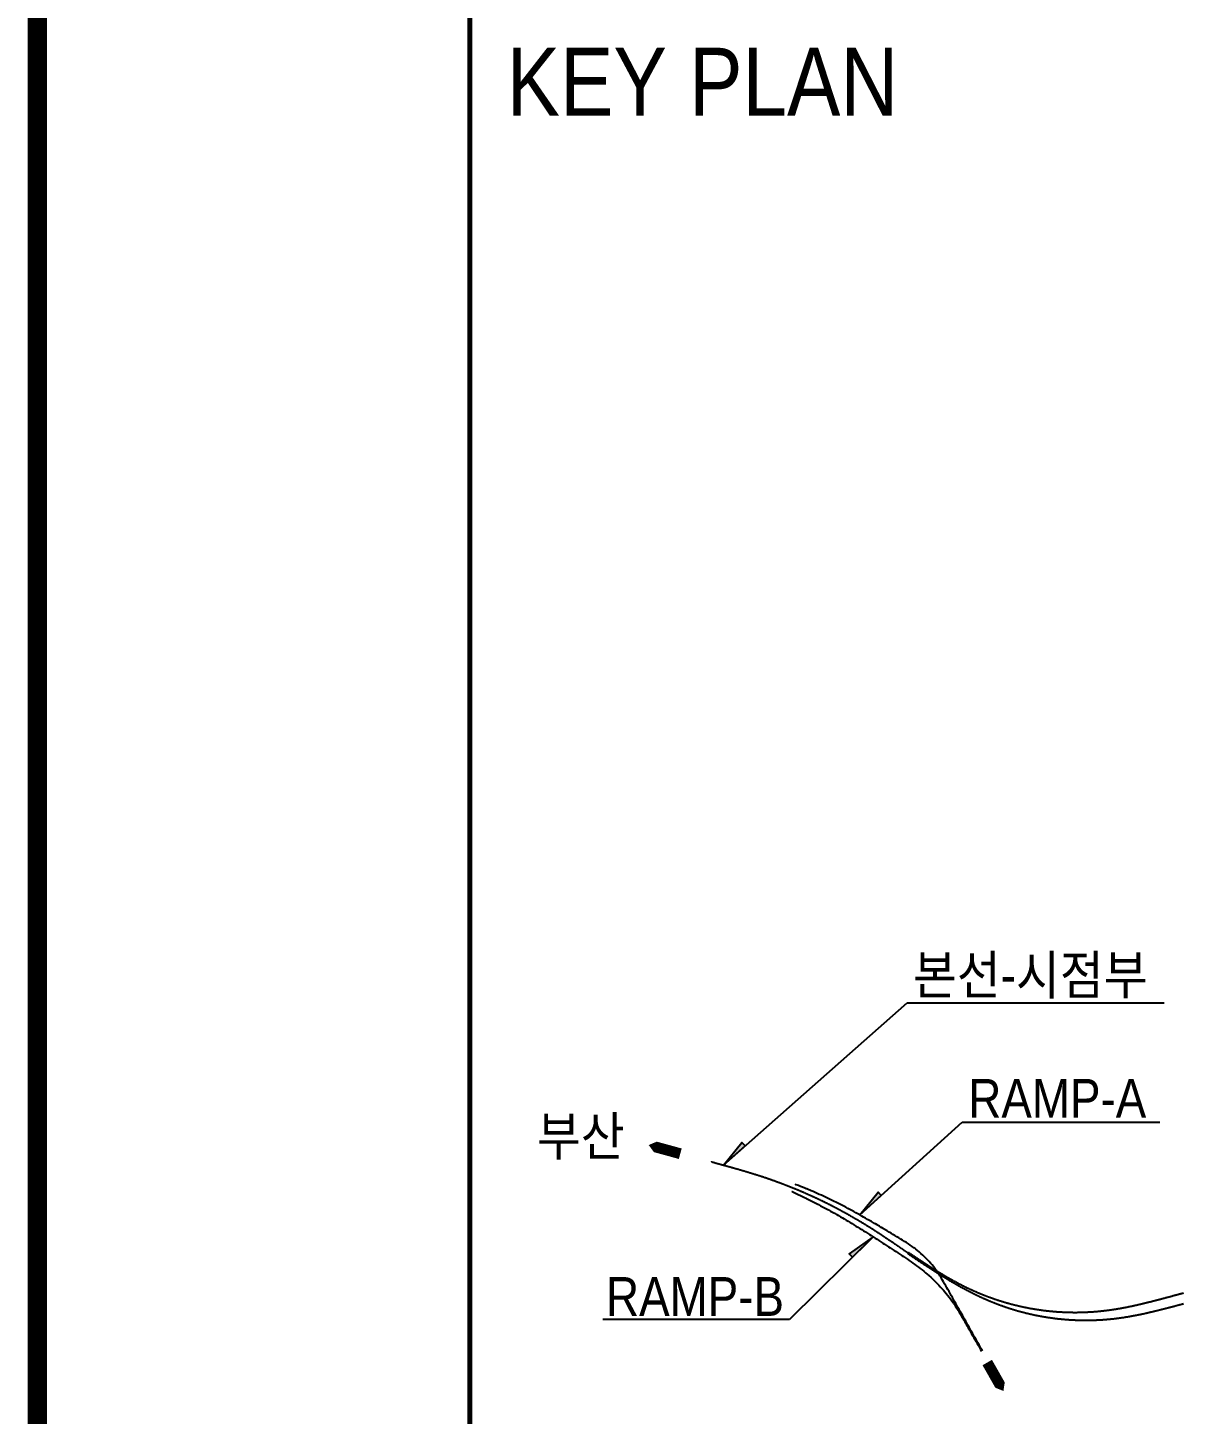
# Model space of a CAD drawing. Header units: inches. Extents: x 0 to 2523, y 0 to 1782.
# Drawn here: x 72 to 428.8, y 284.3 to 712.6 of the extents above; entities that cross this region are included whole.
import ezdxf
from ezdxf.enums import TextEntityAlignment as Align

# ---------------------------------------------------------------- set-up
doc = ezdxf.new("R2010")
doc.units = ezdxf.units.IN
doc.header["$LTSCALE"] = 12
doc.header["$MEASUREMENT"] = 0
for name, color, linetype in [('CA-ALGN-CNTL', 2, 'Continuous'), ('CA-LEAL', 1, 'Continuous'), ('CA-LEAT', 3, 'Continuous'), ('CX-BORD', 3, 'Continuous'), ('CX-BORD-LIN1', 4, 'Continuous'), ('CX-BORD-LIN2', 3, 'Continuous'), ('CX-BORD-TEX2', 7, 'Continuous'), ('CX-BORD-TEX3', 6, 'Continuous'), ('CZ-LIN1', 7, 'Continuous'), ('CZ-SYMB', 2, 'Continuous'), ('CZ-TEX1', 6, 'Continuous'), ('CZ-TEX3', 2, 'Continuous')]:
    doc.layers.add(name, color=color, linetype=linetype)
doc.styles.add('GHG1', font='Dotum.ttf')
doc.styles.add('TB_TEXT', font='Dotum.ttf')
doc.styles.add('TB_WBTXT', font='Dotum.ttf')
doc.styles.add('TB_WMTXT', font='Dotum.ttf')

# ---------------------------------------------------------------- blocks, each defined once
blk = doc.blocks.new('CXBLKA1-KHCA-부산~울산109_K2H')
at = {"layer": 'CX-BORD-LIN1', "const_width": 2}
blk.add_lwpolyline([(821, 20), (25, 20), (25, 574), (821, 574)], close=True, dxfattribs=at)
at = {"layer": 'CX-BORD-LIN1', "style": 'TB_TEXT'}
for tag, height, p in [('TR_RDAT4', 3.5, (342.5, 47)), ('TR_DGN4', 3.5, (484.12, 47)), ('TR_CHK4', 3.5, (524.12, 47)), ('TR_APP4', 3.5, (564.12, 47)), ('TR_RNUM4', 3, (310.11, 46.64)), ('TR_RNUM3', 3, (310.11, 40.64)), ('TR_RDAT3', 3.5, (342.5, 41)), ('TR_DGN3', 3.5, (484.12, 41)), ('TR_CHK3', 3.5, (524.12, 41)), ('TR_APP3', 3.5, (564.12, 41)), ('TR_RNUM2', 3, (310.11, 34.64)), ('TR_RDAT2', 3.5, (342.5, 35)), ('TR_DGN2', 3.5, (484.12, 35)), ('TR_CHK2', 3.5, (524.12, 35)), ('TR_APP2', 3.5, (564.12, 35)), ('TR_RNUM1', 3, (310.11, 28.64)), ('TR_RDAT1', 3.5, (342.5, 29)), ('TR_DGN1', 3.5, (484.12, 29)), ('TR_CHK1', 3.5, (524.12, 29)), ('TR_APP1', 3.5, (564.12, 29))]:
    blk.add_attdef(tag, text='', height=height, dxfattribs=at).set_placement(p, align=Align.MIDDLE_CENTER)
for tag, p in [('TR_RCON4', (367.3, 47)), ('TR_RCON3', (367.3, 41)), ('TR_RCON2', (367.3, 35)), ('TR_RCON1', (367.3, 29))]:
    blk.add_attdef(tag, text='', height=3.5, dxfattribs=at).set_placement(p, align=Align.MIDDLE_LEFT)
at = {"layer": 'CX-BORD-LIN2', "style": 'TB_TEXT'}
blk.add_attdef('TD_VERSION', text='', height=3, rotation=90, dxfattribs=at).set_placement((825.5, 68.01), align=Align.MIDDLE_CENTER)
at = {"layer": 'CX-BORD-TEX2', "style": 'TB_WMTXT'}
for tag, height, p in [('TB_CNAME', 5, (40.34, 551.83)), ('TB_CSCOP', 4, (41.63, 543.83))]:
    blk.add_attdef(tag, text='', height=height, dxfattribs=at).set_placement(p, align=Align.BOTTOM_LEFT)
at = {"layer": 'CX-BORD-TEX2', "style": 'TB_WBTXT'}
for tag, height, p in [('TB_MTITIL', 10, (423, 553.33)), ('TB_STITL', 7, (423, 538.33))]:
    blk.add_attdef(tag, text='', height=height, dxfattribs=at).set_placement(p, align=Align.MIDDLE_CENTER)
at = {"layer": 'CX-BORD-TEX3', "style": 'TB_TEXT'}
for tag, height, p in [('TD_DCOMP', 4.5, (242.5, 45)), ('TD_CSECT', 4.5, (636, 45)), ('TD_DNAME_TOP', 4.5, (780, 45)), ('TD_DNAME_MAIN', 4.5, (780, 39.01)), ('TD_CCOMP', 4.5, (242.5, 35)), ('TD_HSCAL', 4.5, (651.7, 35.24)), ('TD_VSCAL', 4.5, (680.78, 35.24)), ('TD_DNAME_BOT', 3, (780, 33.65)), ('TD_CNAME', 4.5, (90, 25.75)), ('TD_FIELD', 4.5, (207.5, 25.53)), ('TD_CSTEP', 4.5, (278.24, 25.53)), ('TD_DWGCODE', 4.5, (666, 25.39)), ('TD_DWGNO', 4.5, (780, 25.39))]:
    blk.add_attdef(tag, text='', height=height, dxfattribs=at).set_placement(p, align=Align.MIDDLE_CENTER)
at = {"layer": 'CX-BORD-TEX3', "style": 'TB_TEXT', "width": 0.9}
blk.add_attdef('TD_CDIST', text='', height=4, dxfattribs=at).set_placement((681, 45), align=Align.MIDDLE_CENTER)

msp = doc.modelspace()

# ---------------------------------------------------------------- hatches: boundary and pattern name
at = {"layer": 'CA-LEAL'}
for points in [[(293.53, 367.22), (292.57, 368.3), (286.83, 361.3)], [(335.55, 351.9), (334.58, 352.97), (328.92, 345.9)], [(333.09, 339.12), (325.72, 333.86), (326.74, 332.83)]]:
    msp.add_hatch(color=1, dxfattribs=at).paths.add_polyline_path(points)

# ---------------------------------------------------------------- linework, layer by layer
at = {"layer": 'CA-ALGN-CNTL'}
for points in [[(283.19, 362.3), (283.19, 362.3), (283.32, 362.26), (283.46, 362.22), (283.59, 362.19), (283.73, 362.15), (283.86, 362.11), (284, 362.08), (284.13, 362.04), (284.27, 362), (284.4, 361.97), (284.54, 361.93), (284.67, 361.89), (284.81, 361.86), (284.94, 361.82), (285.08, 361.78), (285.21, 361.75), (285.35, 361.71), (285.48, 361.67), (285.62, 361.64), (285.75, 361.6), (285.89, 361.56), (286.02, 361.52), (286.16, 361.49), (286.29, 361.45), (286.43, 361.41), (286.56, 361.38), (286.7, 361.34), (286.83, 361.3), (286.97, 361.26), (287.1, 361.23), (287.24, 361.19), (287.37, 361.15), (287.51, 361.12), (287.64, 361.08), (287.78, 361.04), (287.91, 361), (288.05, 360.97), (288.18, 360.93), (288.32, 360.89), (288.45, 360.85), (288.59, 360.82), (288.72, 360.78), (288.86, 360.74), (288.99, 360.7), (289.13, 360.66), (289.26, 360.63), (289.4, 360.59), (289.53, 360.55), (289.67, 360.51), (289.8, 360.48), (289.93, 360.44), (290.07, 360.4), (290.2, 360.36), (290.34, 360.32), (290.47, 360.28), (290.61, 360.25), (290.74, 360.21), (290.88, 360.17), (291.01, 360.13), (291.15, 360.09), (291.28, 360.05), (291.42, 360.01), (291.55, 359.98), (291.68, 359.94), (291.82, 359.9), (291.95, 359.86), (292.09, 359.82), (292.22, 359.78), (292.36, 359.74), (292.49, 359.7), (292.63, 359.66), (292.76, 359.62), (292.89, 359.58), (293.03, 359.55), (293.16, 359.51), (293.3, 359.47), (293.43, 359.43), (293.57, 359.39), (293.7, 359.35), (293.83, 359.31), (293.97, 359.27), (294.1, 359.23), (294.24, 359.19), (294.37, 359.15), (294.5, 359.11), (294.64, 359.06), (294.77, 359.02), (294.91, 358.98), (295.04, 358.94), (295.17, 358.9), (295.31, 358.86), (295.44, 358.82), (295.58, 358.78), (295.71, 358.74), (295.84, 358.7), (295.98, 358.65), (296.11, 358.61), (296.24, 358.57), (296.38, 358.53), (296.51, 358.49), (296.65, 358.45), (296.78, 358.4), (296.91, 358.36), (297.05, 358.32), (297.18, 358.28), (297.31, 358.24), (297.45, 358.19), (297.58, 358.15), (297.71, 358.11), (297.85, 358.06), (297.98, 358.02), (298.11, 357.98), (298.25, 357.93), (298.38, 357.89), (298.51, 357.85), (298.64, 357.8), (298.78, 357.76), (298.91, 357.72), (299.04, 357.67), (299.18, 357.63), (299.31, 357.58), (299.44, 357.54), (299.47, 357.53), (299.57, 357.5), (299.71, 357.45), (299.84, 357.41), (299.97, 357.36), (300.11, 357.32), (300.24, 357.27), (300.37, 357.23), (300.5, 357.18), (300.64, 357.14), (300.77, 357.09), (300.9, 357.05), (301.03, 357), (301.16, 356.95), (301.3, 356.91), (301.43, 356.86), (301.56, 356.82), (301.69, 356.77), (301.83, 356.72), (301.96, 356.68), (302.09, 356.63), (302.22, 356.58), (302.35, 356.53), (302.49, 356.49), (302.62, 356.44), (302.75, 356.39), (302.88, 356.35), (303.01, 356.3), (303.14, 356.25), (303.28, 356.2), (303.41, 356.15), (303.54, 356.11), (303.67, 356.06), (303.8, 356.01), (303.93, 355.96), (304.06, 355.91), (304.19, 355.86), (304.33, 355.82), (304.46, 355.77), (304.59, 355.72), (304.72, 355.67), (304.85, 355.62), (304.98, 355.57), (305.11, 355.52), (305.24, 355.47), (305.37, 355.42), (305.5, 355.37), (305.64, 355.32), (305.77, 355.27), (305.9, 355.22), (306.03, 355.17), (306.16, 355.12), (306.29, 355.07), (306.42, 355.02), (306.55, 354.97), (306.68, 354.91), (306.81, 354.86), (306.94, 354.81), (307.07, 354.76), (307.2, 354.71), (307.33, 354.66), (307.46, 354.61), (307.59, 354.55), (307.72, 354.5), (307.85, 354.45), (307.98, 354.4), (308.11, 354.35), (308.24, 354.29), (308.37, 354.24), (308.5, 354.19), (308.63, 354.13), (308.76, 354.08), (308.89, 354.03), (309.02, 353.97), (309.15, 353.92), (309.28, 353.87), (309.41, 353.81), (309.54, 353.76), (309.66, 353.71), (309.79, 353.65), (309.91, 353.6), (309.92, 353.6), (310.05, 353.54), (310.18, 353.49), (310.31, 353.44), (310.44, 353.38), (310.57, 353.33), (310.7, 353.27), (310.83, 353.22), (310.95, 353.16), (311.08, 353.11), (311.08, 353.11), (311.21, 353.05), (311.34, 353), (311.47, 352.94), (311.6, 352.88), (311.73, 352.83), (311.85, 352.77), (311.98, 352.72), (312.11, 352.66), (312.24, 352.6), (312.37, 352.55), (312.49, 352.49), (312.62, 352.44), (312.66, 352.42), (312.75, 352.38), (312.88, 352.32), (313.01, 352.26), (313.13, 352.21), (313.26, 352.15), (313.39, 352.09), (313.52, 352.04), (313.65, 351.98), (313.65, 351.98), (313.77, 351.92), (313.9, 351.86), (314.03, 351.8), (314.16, 351.75), (314.28, 351.69), (314.41, 351.63), (314.54, 351.57), (314.66, 351.51), (314.79, 351.45), (314.92, 351.4), (315.05, 351.34), (315.17, 351.28), (315.3, 351.22), (315.43, 351.16), (315.55, 351.1), (315.68, 351.04), (315.81, 350.98), (315.93, 350.92), (316.06, 350.86), (316.19, 350.8), (316.31, 350.74), (316.44, 350.68), (316.57, 350.62), (316.69, 350.56), (316.82, 350.5), (316.94, 350.44), (317.07, 350.38), (317.2, 350.32), (317.32, 350.26), (317.45, 350.2), (317.57, 350.13), (317.7, 350.07), (317.83, 350.01), (317.95, 349.95), (318.08, 349.89), (318.2, 349.83), (318.33, 349.76), (318.45, 349.7), (318.58, 349.64), (318.7, 349.58), (318.83, 349.52), (318.96, 349.45), (319.08, 349.39), (319.21, 349.33), (319.33, 349.26), (319.46, 349.2), (319.58, 349.14), (319.71, 349.08), (319.83, 349.01), (319.95, 348.95), (320.08, 348.89), (320.2, 348.82), (320.33, 348.76), (320.45, 348.69), (320.58, 348.63), (320.7, 348.57), (320.83, 348.5), (320.95, 348.44), (321.08, 348.37), (321.2, 348.31), (321.32, 348.24), (321.45, 348.18), (321.57, 348.11), (321.7, 348.05), (321.82, 347.98), (321.94, 347.92), (322.07, 347.85), (322.19, 347.79), (322.31, 347.72), (322.44, 347.65), (322.56, 347.59), (322.69, 347.52), (322.81, 347.46), (322.93, 347.39), (323.06, 347.32), (323.18, 347.26), (323.3, 347.19), (323.42, 347.12), (323.55, 347.06), (323.67, 346.99), (323.79, 346.92), (323.92, 346.86), (324.04, 346.79), (324.16, 346.72), (324.28, 346.65), (324.41, 346.59), (324.53, 346.52), (324.65, 346.45), (324.77, 346.38), (324.9, 346.32), (325.02, 346.25), (325.14, 346.18), (325.26, 346.11), (325.39, 346.04), (325.51, 345.97), (325.63, 345.9), (325.75, 345.84), (325.87, 345.77), (325.99, 345.7), (326.12, 345.63), (326.24, 345.56), (326.36, 345.49), (326.48, 345.42), (326.6, 345.35), (326.72, 345.28), (326.85, 345.21), (326.97, 345.14), (327.09, 345.07), (327.21, 345), (327.33, 344.93), (327.45, 344.86), (327.57, 344.79), (327.69, 344.72), (327.81, 344.65), (327.93, 344.58), (328.05, 344.5), (328.18, 344.43), (328.3, 344.36), (328.42, 344.29), (328.54, 344.22), (328.66, 344.15), (328.78, 344.08), (328.9, 344), (329.02, 343.93), (329.14, 343.86), (329.26, 343.79), (329.38, 343.72), (329.5, 343.64), (329.62, 343.57), (329.74, 343.5), (329.86, 343.43), (329.97, 343.35), (329.98, 343.35), (330.1, 343.28), (330.21, 343.21), (330.33, 343.13), (330.45, 343.06), (330.57, 342.99), (330.69, 342.91), (330.81, 342.84), (330.93, 342.77), (331.05, 342.69), (331.17, 342.62), (331.29, 342.54), (331.41, 342.47), (331.52, 342.4), (331.64, 342.32), (331.76, 342.25), (331.88, 342.17), (332, 342.1), (332.12, 342.02), (332.23, 341.95), (332.35, 341.87), (332.47, 341.8), (332.59, 341.72), (332.71, 341.65), (332.83, 341.57), (332.94, 341.5), (333.06, 341.42), (333.18, 341.35), (333.3, 341.27), (333.42, 341.2), (333.53, 341.12), (333.65, 341.04), (333.77, 340.97), (333.89, 340.89), (334, 340.82), (334.12, 340.74), (334.24, 340.66), (334.36, 340.59), (334.47, 340.51), (334.59, 340.44), (334.71, 340.36), (334.82, 340.28), (334.94, 340.21), (335.06, 340.13), (335.18, 340.05), (335.29, 339.97), (335.41, 339.9), (335.53, 339.82), (335.64, 339.74), (335.76, 339.67), (335.88, 339.59), (335.99, 339.51), (336.11, 339.43), (336.23, 339.36), (336.34, 339.28), (336.46, 339.2), (336.58, 339.12), (336.69, 339.05), (336.81, 338.97), (336.93, 338.89), (337.04, 338.81), (337.16, 338.74), (337.28, 338.66), (337.39, 338.58), (337.51, 338.5), (337.62, 338.42), (337.74, 338.35), (337.86, 338.27), (337.97, 338.19), (338.09, 338.11), (338.2, 338.03), (338.32, 337.95), (338.44, 337.88), (338.55, 337.8), (338.67, 337.72), (338.78, 337.64), (338.9, 337.56), (339.02, 337.48), (339.13, 337.4), (339.25, 337.33), (339.36, 337.25), (339.48, 337.17), (339.6, 337.09), (339.71, 337.01), (339.83, 336.93), (339.94, 336.85), (340.06, 336.77), (340.17, 336.7), (340.29, 336.62), (340.4, 336.54), (340.52, 336.46), (340.64, 336.38), (340.75, 336.3), (340.87, 336.22), (340.98, 336.14), (341.1, 336.06), (341.21, 335.98), (341.33, 335.9), (341.44, 335.82), (341.56, 335.75), (341.67, 335.67), (341.79, 335.59), (341.91, 335.51), (342.02, 335.43), (342.14, 335.35), (342.25, 335.27), (342.37, 335.19), (342.48, 335.11), (342.6, 335.03), (342.71, 334.95), (342.83, 334.87), (342.94, 334.79), (343.06, 334.71), (343.17, 334.63), (343.29, 334.55), (343.4, 334.48), (343.52, 334.4), (343.63, 334.32), (343.75, 334.24), (343.87, 334.16), (343.96, 334.09), (343.96, 334.09)], [(308.05, 353.09), (308.05, 353.09), (308.05, 353.09), (308.69, 352.79), (309.32, 352.5), (309.54, 352.39), (309.95, 352.2), (310.59, 351.9), (311.22, 351.59), (311.85, 351.29), (312.36, 351.03), (312.47, 350.98), (313.1, 350.66), (313.73, 350.35), (314.35, 350.04), (314.97, 349.72), (315.6, 349.4), (316.22, 349.07), (316.84, 348.75), (317.45, 348.42), (318.07, 348.09), (318.69, 347.75), (319.3, 347.42), (319.91, 347.08), (320.52, 346.74), (321.13, 346.39), (321.74, 346.05), (321.84, 345.99), (322.35, 345.7), (322.96, 345.35), (323.56, 345), (324.17, 344.64), (324.77, 344.29), (325.37, 343.93), (325.97, 343.57), (326.57, 343.2), (327.16, 342.84), (327.76, 342.47), (328.36, 342.11), (328.95, 341.74), (329.55, 341.37), (330.14, 340.99), (330.73, 340.62), (331.32, 340.25), (331.91, 339.87), (332.5, 339.5), (333.09, 339.12), (333.68, 338.74), (334.27, 338.36), (334.86, 337.98), (335.45, 337.6), (336.03, 337.22), (336.62, 336.84), (337.21, 336.46), (337.79, 336.07), (338.38, 335.69), (338.97, 335.31), (339.52, 334.95), (339.52, 334.95), (339.55, 334.93), (340.14, 334.55), (340.73, 334.16), (341.31, 333.78), (341.9, 333.39), (342.48, 333.01), (343.06, 332.62), (343.64, 332.22), (344.22, 331.83), (344.79, 331.43), (345.36, 331.02), (345.93, 330.62), (346.5, 330.2), (347.06, 329.79), (347.62, 329.36), (348.17, 328.93), (348.72, 328.49), (349.26, 328.05), (349.79, 327.6), (350.32, 327.14), (350.36, 327.1), (350.84, 326.67), (351.36, 326.2), (351.86, 325.72), (352.36, 325.23), (352.86, 324.73), (353.34, 324.23), (353.82, 323.71), (354.29, 323.2), (354.75, 322.67), (355.21, 322.14), (355.65, 321.6), (356.09, 321.05), (356.52, 320.5), (356.94, 319.94), (357.35, 319.37), (357.75, 318.8), (357.9, 318.58), (358.15, 318.22), (358.53, 317.64), (358.91, 317.05), (359.28, 316.46), (359.65, 315.86), (360.01, 315.26), (360.23, 314.9), (360.23, 314.9), (360.37, 314.66), (360.72, 314.05), (361.07, 313.45), (361.42, 312.84), (361.76, 312.23), (361.91, 311.98), (362.11, 311.62), (362.46, 311.01), (362.8, 310.4), (363.15, 309.8), (363.49, 309.19), (363.84, 308.58), (364.19, 307.97), (364.53, 307.36), (364.88, 306.75), (365.23, 306.15), (365.57, 305.54), (365.92, 304.93), (366.26, 304.32), (366.57, 303.78)], [(366.82, 303.91), (366.47, 304.52), (366.13, 305.13), (365.78, 305.74), (365.44, 306.35), (365.1, 306.96), (364.75, 307.57), (364.41, 308.18), (364.07, 308.79), (363.72, 309.4), (363.38, 310.01), (363.03, 310.62), (362.69, 311.23), (362.35, 311.84), (362, 312.45), (361.66, 313.06), (361.31, 313.67), (360.97, 314.28), (360.63, 314.89), (360.28, 315.5), (359.94, 316.11), (359.59, 316.72), (359.25, 317.33), (358.91, 317.94), (358.56, 318.55), (358.22, 319.16), (357.87, 319.77), (357.53, 320.38), (357.19, 320.99), (356.84, 321.6), (356.5, 322.2), (356.16, 322.81), (355.81, 323.42), (355.47, 324.03), (355.12, 324.64), (354.78, 325.25), (354.53, 325.7), (354.44, 325.86), (354.15, 326.35), (354.08, 326.47), (354.05, 326.53), (353.71, 327.06), (353.33, 327.65), (353.1, 328), (352.94, 328.23), (352.54, 328.8), (352.37, 329.03), (352.12, 329.36), (351.69, 329.92), (351.25, 330.46), (351.17, 330.56), (351.17, 330.56), (351.08, 330.67), (351.08, 330.67), (350.89, 330.89), (350.89, 330.89), (350.84, 330.95), (350.84, 330.95), (350.8, 331), (350.34, 331.52), (350.15, 331.73), (349.86, 332.03), (349.37, 332.54), (348.88, 333.03), (348.37, 333.51), (347.85, 333.99), (347.54, 334.26), (347.33, 334.45), (346.79, 334.89), (346.24, 335.33), (345.91, 335.59), (345.69, 335.76), (345.12, 336.17), (344.55, 336.57), (343.96, 336.96), (343.37, 337.33), (343.14, 337.48), (343.14, 337.48), (342.78, 337.7), (342.18, 338.06), (341.58, 338.43), (340.98, 338.79), (340.38, 339.15), (339.79, 339.52), (339.19, 339.88), (338.59, 340.24), (337.99, 340.6), (337.39, 340.97), (336.79, 341.33), (336.73, 341.36), (336.31, 341.61), (336.19, 341.69), (335.67, 341.99), (335.59, 342.04), (334.99, 342.4), (334.47, 342.71), (334.38, 342.76), (334.32, 342.79), (334.32, 342.79), (333.78, 343.11), (333.53, 343.26), (333.18, 343.47), (332.57, 343.82), (332.57, 343.82), (331.97, 344.17), (331.54, 344.42), (331.54, 344.42), (331.36, 344.52), (330.75, 344.87), (330.14, 345.22), (329.53, 345.56), (328.92, 345.9), (328.31, 346.24), (327.7, 346.58), (327.09, 346.92), (326.47, 347.25), (325.86, 347.59), (325.24, 347.92), (324.62, 348.24), (324, 348.57), (323.38, 348.89), (322.76, 349.21), (322.13, 349.53), (321.51, 349.84), (321.02, 350.09), (320.88, 350.15), (320.25, 350.46), (319.62, 350.77), (318.99, 351.07), (318.36, 351.37), (317.72, 351.67), (317.09, 351.96), (316.45, 352.25), (315.81, 352.54), (315.17, 352.82), (314.53, 353.1), (313.89, 353.38), (313.5, 353.54), (313.5, 353.54), (313.24, 353.65), (313.19, 353.67), (312.6, 353.92), (312.4, 354), (312.4, 354), (311.95, 354.19), (311.3, 354.46), (310.65, 354.72), (310.28, 354.87), (310, 354.98), (309.35, 355.23), (309.03, 355.36)], [(344.08, 334.26), (344.08, 334.26), (344.1, 334.25), (344.21, 334.18), (344.33, 334.1), (344.45, 334.02), (344.56, 333.94), (344.68, 333.86), (344.8, 333.79), (344.91, 333.71), (345.03, 333.63), (345.15, 333.55), (345.26, 333.48), (345.38, 333.4), (345.49, 333.32), (345.61, 333.24), (345.73, 333.16), (345.84, 333.09), (345.96, 333.01), (346.08, 332.93), (346.19, 332.85), (346.31, 332.78), (346.43, 332.7), (346.54, 332.62), (346.66, 332.54), (346.78, 332.47), (346.89, 332.39), (347.01, 332.31), (347.13, 332.23), (347.24, 332.16), (347.36, 332.08), (347.48, 332), (347.59, 331.93), (347.71, 331.85), (347.83, 331.77), (347.94, 331.69), (348.06, 331.62), (348.18, 331.54), (348.29, 331.46), (348.41, 331.39), (348.53, 331.31), (348.65, 331.23), (348.76, 331.16), (348.88, 331.08), (349, 331), (349.11, 330.93), (349.23, 330.85), (349.35, 330.77), (349.47, 330.7), (349.58, 330.62), (349.7, 330.55), (349.82, 330.47), (349.94, 330.39), (350.05, 330.32), (350.17, 330.24), (350.29, 330.17), (350.41, 330.09), (350.53, 330.01), (350.64, 329.94), (350.76, 329.86), (350.88, 329.79), (351, 329.71), (351.12, 329.64), (351.23, 329.56), (351.35, 329.49), (351.47, 329.41), (351.59, 329.34), (351.71, 329.26), (351.83, 329.19), (351.94, 329.11), (352.06, 329.04), (352.18, 328.96), (352.3, 328.89), (352.42, 328.82), (352.54, 328.74), (352.66, 328.67), (352.77, 328.59), (352.89, 328.52), (353.01, 328.45), (353.13, 328.37), (353.25, 328.3), (353.37, 328.23), (353.49, 328.15), (353.61, 328.08), (353.73, 328.01), (353.85, 327.94), (353.97, 327.86), (354.09, 327.79), (354.21, 327.72), (354.33, 327.65), (354.45, 327.57), (354.57, 327.5), (354.69, 327.43), (354.81, 327.36), (354.93, 327.29), (355.05, 327.21), (355.17, 327.14), (355.29, 327.07), (355.41, 327), (355.53, 326.93), (355.65, 326.86), (355.77, 326.79), (355.89, 326.72), (356.02, 326.65), (356.14, 326.58), (356.26, 326.51), (356.38, 326.44), (356.5, 326.37), (356.62, 326.3), (356.74, 326.23), (356.87, 326.16), (356.99, 326.09), (357.11, 326.02), (357.23, 325.95), (357.35, 325.89), (357.48, 325.82), (357.6, 325.75), (357.72, 325.68), (357.84, 325.61), (357.96, 325.54), (358.09, 325.48), (358.21, 325.41), (358.33, 325.34), (358.46, 325.28), (358.58, 325.21), (358.7, 325.14), (358.83, 325.08), (358.95, 325.01), (359.07, 324.94), (359.2, 324.88), (359.32, 324.81), (359.44, 324.75), (359.57, 324.68), (359.69, 324.62), (359.82, 324.55), (359.94, 324.49), (360.06, 324.42), (360.19, 324.36), (360.31, 324.3), (360.44, 324.23), (360.56, 324.17), (360.69, 324.11), (360.81, 324.04), (360.94, 323.98), (361.06, 323.92), (361.19, 323.85), (361.31, 323.79), (361.44, 323.73), (361.5, 323.7), (361.56, 323.67), (361.69, 323.61), (361.82, 323.55), (361.94, 323.48), (362.07, 323.42), (362.19, 323.36), (362.32, 323.3), (362.45, 323.24), (362.57, 323.18), (362.7, 323.12), (362.83, 323.06), (362.95, 323), (363.08, 322.94), (363.21, 322.89), (363.33, 322.83), (363.33, 322.83), (363.46, 322.77), (363.55, 322.73), (363.59, 322.71), (363.72, 322.65), (363.76, 322.64), (363.84, 322.6), (363.93, 322.56), (363.97, 322.54), (364.1, 322.48), (364.23, 322.42), (364.36, 322.37), (364.48, 322.31), (364.61, 322.25), (364.74, 322.2), (364.87, 322.14), (365, 322.09), (365.13, 322.03), (365.26, 321.98), (365.38, 321.92), (365.51, 321.87), (365.64, 321.81), (365.77, 321.76), (365.9, 321.71), (366.03, 321.65), (366.16, 321.6), (366.29, 321.55), (366.42, 321.49), (366.55, 321.44), (366.68, 321.39), (366.81, 321.33), (366.94, 321.28), (367.07, 321.23), (367.2, 321.18), (367.33, 321.13), (367.46, 321.08), (367.59, 321.03), (367.72, 320.98), (367.85, 320.93), (367.98, 320.88), (368.11, 320.83), (368.24, 320.78), (368.37, 320.73), (368.5, 320.68), (368.64, 320.63), (368.77, 320.58), (368.9, 320.53), (369.03, 320.48), (369.16, 320.44), (369.29, 320.39), (369.42, 320.34), (369.56, 320.29), (369.69, 320.25), (369.82, 320.2), (369.95, 320.15), (370.08, 320.11), (370.22, 320.06), (370.35, 320.01), (370.48, 319.97), (370.61, 319.92), (370.75, 319.88), (370.88, 319.83), (371.01, 319.79), (371.14, 319.74), (371.28, 319.7), (371.41, 319.66), (371.54, 319.61), (371.68, 319.57), (371.81, 319.53), (371.94, 319.48), (372.08, 319.44), (372.21, 319.4), (372.34, 319.36), (372.48, 319.31), (372.61, 319.27), (372.74, 319.23), (372.88, 319.19), (373.01, 319.15), (373.15, 319.11), (373.28, 319.07), (373.41, 319.03), (373.55, 318.99), (373.68, 318.95), (373.82, 318.91), (373.95, 318.87), (374.09, 318.83), (374.22, 318.79), (374.35, 318.75), (374.49, 318.72), (374.62, 318.68), (374.76, 318.64), (374.89, 318.6), (375.03, 318.56), (375.16, 318.53), (375.3, 318.49), (375.43, 318.45), (375.57, 318.42), (375.7, 318.38), (375.84, 318.35), (375.97, 318.31), (376.11, 318.28), (376.25, 318.24), (376.38, 318.21), (376.52, 318.17), (376.65, 318.14), (376.79, 318.1), (376.92, 318.07), (377.06, 318.03), (377.2, 318), (377.33, 317.97), (377.47, 317.94), (377.6, 317.9), (377.74, 317.87), (377.88, 317.84), (378.01, 317.81), (378.15, 317.77), (378.29, 317.74), (378.42, 317.71), (378.49, 317.7), (378.56, 317.68), (378.7, 317.65), (378.83, 317.62), (378.97, 317.59), (379.02, 317.58), (379.05, 317.57), (379.11, 317.56), (379.24, 317.53), (379.38, 317.5), (379.52, 317.47), (379.65, 317.44), (379.79, 317.41), (379.93, 317.39), (380.07, 317.36), (380.2, 317.33), (380.34, 317.3), (380.48, 317.28), (380.61, 317.25), (380.75, 317.22), (380.89, 317.19), (381.03, 317.17), (381.16, 317.14), (381.3, 317.12), (381.44, 317.09), (381.58, 317.07), (381.71, 317.04), (381.85, 317.02), (381.99, 316.99), (382.13, 316.97), (382.27, 316.94), (382.4, 316.92), (382.54, 316.89), (382.68, 316.87), (382.82, 316.85), (382.96, 316.83), (383.09, 316.8), (383.23, 316.78), (383.37, 316.76), (383.51, 316.74), (383.65, 316.71), (383.79, 316.69), (383.92, 316.67), (384.06, 316.65), (384.2, 316.63), (384.34, 316.61), (384.48, 316.59), (384.62, 316.57), (384.76, 316.55), (384.89, 316.53), (385.03, 316.51), (385.17, 316.49), (385.31, 316.47), (385.45, 316.46), (385.59, 316.44), (385.73, 316.42), (385.87, 316.4), (386, 316.39), (386.14, 316.37), (386.28, 316.35), (386.42, 316.34), (386.56, 316.32), (386.7, 316.3), (386.84, 316.29), (386.98, 316.27), (387.12, 316.26), (387.26, 316.24), (387.4, 316.23), (387.53, 316.21), (387.67, 316.2), (387.81, 316.18), (387.95, 316.17), (388.09, 316.16), (388.23, 316.14), (388.37, 316.13), (388.51, 316.12), (388.65, 316.1), (388.79, 316.09), (388.93, 316.08), (389.07, 316.07), (389.21, 316.06), (389.35, 316.05), (389.49, 316.03), (389.56, 316.03), (389.63, 316.02), (389.77, 316.01), (389.91, 316), (390.04, 315.99), (390.18, 315.98), (390.32, 315.97), (390.46, 315.96), (390.6, 315.96), (390.74, 315.95), (390.88, 315.94), (391.02, 315.93), (391.16, 315.92), (391.18, 315.92), (391.25, 315.92), (391.3, 315.91), (391.32, 315.91), (391.44, 315.91), (391.58, 315.9), (391.72, 315.89), (391.86, 315.89), (392, 315.88), (392.14, 315.87), (392.28, 315.87), (392.42, 315.86), (392.56, 315.86), (392.7, 315.85), (392.84, 315.85), (392.98, 315.84), (393.12, 315.84), (393.26, 315.83), (393.4, 315.83), (393.53, 315.83), (393.54, 315.83), (393.68, 315.82), (393.82, 315.82), (393.96, 315.82), (394.1, 315.81), (394.24, 315.81), (394.38, 315.81), (394.52, 315.81), (394.66, 315.81), (394.8, 315.8), (394.94, 315.8), (395.08, 315.8), (395.22, 315.8), (395.36, 315.8), (395.5, 315.8), (395.64, 315.8), (395.78, 315.8), (395.92, 315.8), (396.06, 315.8), (396.2, 315.81), (396.34, 315.81), (396.48, 315.81), (396.62, 315.81), (396.76, 315.81), (396.9, 315.82), (397.04, 315.82), (397.18, 315.82), (397.32, 315.82), (397.46, 315.83), (397.6, 315.83), (397.74, 315.84), (397.88, 315.84), (398.02, 315.84), (398.16, 315.85), (398.3, 315.85), (398.44, 315.86), (398.58, 315.86), (398.72, 315.87), (398.86, 315.88), (399, 315.88), (399.14, 315.89), (399.28, 315.9), (399.42, 315.9), (399.49, 315.91), (399.56, 315.91), (399.7, 315.92), (399.84, 315.93), (399.98, 315.93), (400.12, 315.94), (400.26, 315.95), (400.4, 315.96), (400.54, 315.97), (400.68, 315.98), (400.82, 315.99), (400.96, 316), (401.1, 316.01), (401.24, 316.02), (401.37, 316.03), (401.4, 316.03), (401.5, 316.04), (401.51, 316.04), (401.57, 316.04), (401.63, 316.05), (401.65, 316.05), (401.79, 316.06), (401.93, 316.07), (402.07, 316.09), (402.21, 316.1), (402.35, 316.11), (402.49, 316.12), (402.63, 316.14), (402.77, 316.15), (402.91, 316.16), (403.05, 316.18), (403.19, 316.19), (403.33, 316.2), (403.37, 316.21), (403.42, 316.21), (403.47, 316.22), (403.49, 316.22), (403.51, 316.22), (403.61, 316.23), (403.74, 316.25), (403.88, 316.26), (404.02, 316.28), (404.16, 316.29), (404.3, 316.31), (404.44, 316.33), (404.58, 316.34), (404.72, 316.36), (404.73, 316.36), (404.86, 316.38), (405, 316.39), (405.13, 316.41), (405.27, 316.43), (405.41, 316.45), (405.55, 316.46), (405.69, 316.48), (405.83, 316.5), (405.97, 316.52), (406.11, 316.54), (406.25, 316.56), (406.38, 316.58), (406.52, 316.6), (406.66, 316.62), (406.8, 316.64), (406.94, 316.66), (407.08, 316.68), (407.21, 316.7), (407.24, 316.71), (407.35, 316.72), (407.49, 316.74), (407.59, 316.76), (407.63, 316.77), (407.77, 316.79), (407.91, 316.81), (408.04, 316.83), (408.18, 316.85), (408.32, 316.88), (408.46, 316.9), (408.6, 316.92), (408.74, 316.95), (408.87, 316.97), (409.01, 316.99), (409.15, 317.02), (409.29, 317.04), (409.42, 317.07), (409.56, 317.09), (409.7, 317.12), (409.84, 317.14), (409.98, 317.17), (410.11, 317.19), (410.25, 317.22), (410.39, 317.24), (410.53, 317.27), (410.66, 317.29), (410.8, 317.32), (410.94, 317.35), (411.08, 317.37), (411.21, 317.4), (411.35, 317.43), (411.49, 317.45), (411.63, 317.48), (411.76, 317.51), (411.9, 317.54), (412.04, 317.57), (412.17, 317.59), (412.31, 317.62), (412.45, 317.65), (412.59, 317.68), (412.72, 317.71), (412.86, 317.74), (413, 317.76), (413.13, 317.79), (413.27, 317.82), (413.41, 317.85), (413.54, 317.88), (413.68, 317.91), (413.82, 317.94), (413.95, 317.97), (414.08, 318), (414.09, 318), (414.2, 318.03), (414.23, 318.03), (414.36, 318.06), (414.5, 318.09), (414.64, 318.12), (414.77, 318.15), (414.91, 318.19), (415.05, 318.22), (415.18, 318.25), (415.32, 318.28), (415.46, 318.31), (415.59, 318.34), (415.73, 318.37), (415.87, 318.41), (416, 318.44), (416.14, 318.47), (416.27, 318.5), (416.41, 318.53), (416.55, 318.57), (416.68, 318.6), (416.82, 318.63), (416.96, 318.66), (417.09, 318.7), (417.23, 318.73), (417.36, 318.76), (417.5, 318.8), (417.64, 318.83), (417.77, 318.86), (417.91, 318.9), (418.04, 318.93), (418.18, 318.96), (418.32, 319), (418.45, 319.03), (418.59, 319.07), (418.72, 319.1), (418.86, 319.13), (418.99, 319.17), (419.13, 319.2), (419.27, 319.24), (419.4, 319.27), (419.54, 319.31), (419.67, 319.34), (419.81, 319.38), (419.94, 319.41), (420.08, 319.45), (420.22, 319.48), (420.35, 319.52), (420.49, 319.55), (420.62, 319.59), (420.76, 319.62), (420.89, 319.66), (421.03, 319.69), (421.16, 319.73), (421.3, 319.76), (421.43, 319.8), (421.57, 319.83), (421.71, 319.87), (421.84, 319.9), (421.98, 319.94), (422.11, 319.98), (422.25, 320.01), (422.3, 320.03), (422.38, 320.05), (422.52, 320.08), (422.65, 320.12), (422.79, 320.16), (422.92, 320.19), (423.06, 320.23), (423.19, 320.26), (423.33, 320.3), (423.46, 320.34), (423.6, 320.37), (423.73, 320.41), (423.87, 320.45), (424.01, 320.48), (424.14, 320.52), (424.28, 320.55), (424.41, 320.59), (424.55, 320.63), (424.68, 320.66), (424.82, 320.7), (424.95, 320.74), (425.09, 320.77), (425.22, 320.81), (425.36, 320.85), (425.49, 320.88), (425.63, 320.92), (425.76, 320.96), (425.9, 320.99), (426.03, 321.03), (426.17, 321.07), (426.3, 321.1), (426.34, 321.11), (426.44, 321.14), (426.57, 321.18), (426.71, 321.21), (426.84, 321.25), (426.98, 321.29), (427.11, 321.32), (427.25, 321.36), (427.32, 321.38), (427.38, 321.4), (427.52, 321.43), (427.65, 321.47), (427.79, 321.5), (427.92, 321.54), (428.06, 321.58), (428.14, 321.6), (428.19, 321.61), (428.33, 321.65), (428.46, 321.69), (428.6, 321.72), (428.74, 321.76), (428.87, 321.8)], [(343.85, 333.92), (343.85, 333.92), (343.86, 333.9), (343.98, 333.83), (344.1, 333.75), (344.21, 333.67), (344.33, 333.59), (344.45, 333.51), (344.56, 333.44), (344.68, 333.36), (344.8, 333.28), (344.91, 333.2), (345.03, 333.13), (345.14, 333.05), (345.26, 332.97), (345.38, 332.89), (345.49, 332.81), (345.61, 332.74), (345.73, 332.66), (345.84, 332.58), (345.96, 332.5), (346.08, 332.43), (346.19, 332.35), (346.31, 332.27), (346.43, 332.19), (346.54, 332.12), (346.66, 332.04), (346.78, 331.96), (346.89, 331.88), (347.01, 331.81), (347.13, 331.73), (347.24, 331.65), (347.36, 331.57), (347.48, 331.5), (347.59, 331.42), (347.71, 331.34), (347.83, 331.27), (347.94, 331.19), (348.06, 331.11), (348.18, 331.03), (348.29, 330.96), (348.41, 330.88), (348.53, 330.8), (348.64, 330.73), (348.76, 330.65), (348.88, 330.57), (348.99, 330.49), (349.11, 330.42), (349.23, 330.34), (349.35, 330.26), (349.46, 330.19), (349.58, 330.11), (349.7, 330.04), (349.82, 329.96), (349.93, 329.88), (350.05, 329.81), (350.17, 329.73), (350.28, 329.65), (350.4, 329.58), (350.52, 329.5), (350.64, 329.42), (350.75, 329.35), (350.87, 329.27), (350.99, 329.2), (351.11, 329.12), (351.23, 329.05), (351.34, 328.97), (351.46, 328.89), (351.58, 328.82), (351.7, 328.74), (351.81, 328.67), (351.81, 328.67), (351.93, 328.59), (352.05, 328.52), (352.17, 328.44), (352.22, 328.41), (352.29, 328.37), (352.33, 328.34), (352.4, 328.29), (352.52, 328.22), (352.64, 328.14), (352.76, 328.07), (352.88, 327.99), (353, 327.92), (353.12, 327.84), (353.23, 327.77), (353.35, 327.69), (353.47, 327.62), (353.59, 327.55), (353.71, 327.47), (353.83, 327.4), (353.95, 327.32), (354.06, 327.25), (354.18, 327.18), (354.3, 327.1), (354.42, 327.03), (354.54, 326.95), (354.66, 326.88), (354.78, 326.81), (354.9, 326.73), (355.02, 326.66), (355.14, 326.59), (355.26, 326.52), (355.38, 326.44), (355.5, 326.37), (355.62, 326.3), (355.74, 326.23), (355.86, 326.15), (355.98, 326.08), (356.1, 326.01), (356.22, 325.94), (356.34, 325.86), (356.46, 325.79), (356.58, 325.72), (356.7, 325.65), (356.82, 325.58), (356.94, 325.51), (357.06, 325.44), (357.18, 325.36), (357.3, 325.29), (357.42, 325.22), (357.54, 325.15), (357.66, 325.08), (357.78, 325.01), (357.9, 324.94), (358.02, 324.87), (358.15, 324.8), (358.27, 324.73), (358.39, 324.66), (358.51, 324.59), (358.63, 324.52), (358.75, 324.45), (358.87, 324.38), (359, 324.31), (359, 324.31), (359.12, 324.24), (359.24, 324.18), (359.36, 324.11), (359.48, 324.04), (359.61, 323.97), (359.73, 323.9), (359.85, 323.83), (359.97, 323.76), (360.1, 323.7), (360.22, 323.63), (360.34, 323.56), (360.46, 323.49), (360.59, 323.43), (360.71, 323.36), (360.83, 323.29), (360.96, 323.23), (361.08, 323.16), (361.2, 323.09), (361.32, 323.03), (361.45, 322.96), (361.57, 322.89), (361.7, 322.83), (361.76, 322.8), (361.82, 322.76), (361.94, 322.7), (362.07, 322.63), (362.19, 322.57), (362.31, 322.5), (362.44, 322.44), (362.56, 322.37), (362.69, 322.31), (362.81, 322.24), (362.94, 322.18), (363.06, 322.12), (363.18, 322.05), (363.31, 321.99), (363.43, 321.92), (363.56, 321.86), (363.68, 321.8), (363.81, 321.74), (363.87, 321.7), (363.93, 321.67), (364.06, 321.61), (364.19, 321.55), (364.3, 321.49), (364.31, 321.49), (364.4, 321.44), (364.44, 321.42), (364.56, 321.36), (364.69, 321.3), (364.81, 321.24), (364.94, 321.18), (365.07, 321.12), (365.19, 321.06), (365.32, 321), (365.44, 320.94), (365.57, 320.88), (365.7, 320.82), (365.82, 320.76), (365.95, 320.7), (366.08, 320.64), (366.2, 320.58), (366.33, 320.52), (366.46, 320.46), (366.59, 320.4), (366.71, 320.34), (366.84, 320.29), (366.97, 320.23), (367.1, 320.17), (367.22, 320.11), (367.35, 320.06), (367.48, 320), (367.61, 319.94), (367.73, 319.89), (367.86, 319.83), (367.99, 319.77), (368.12, 319.72), (368.25, 319.66), (368.38, 319.61), (368.49, 319.56), (368.51, 319.55), (368.63, 319.5), (368.76, 319.44), (368.89, 319.39), (369.02, 319.33), (369.15, 319.28), (369.28, 319.23), (369.41, 319.17), (369.54, 319.12), (369.67, 319.07), (369.8, 319.01), (369.93, 318.96), (370.06, 318.91), (370.19, 318.86), (370.32, 318.81), (370.45, 318.75), (370.58, 318.7), (370.71, 318.65), (370.84, 318.6), (370.97, 318.55), (371.1, 318.5), (371.23, 318.45), (371.36, 318.4), (371.49, 318.35), (371.62, 318.3), (371.75, 318.25), (371.89, 318.2), (372.02, 318.15), (372.15, 318.1), (372.28, 318.06), (372.41, 318.01), (372.54, 317.96), (372.67, 317.91), (372.81, 317.87), (372.94, 317.82), (373.07, 317.77), (373.2, 317.73), (373.33, 317.68), (373.47, 317.63), (373.6, 317.59), (373.73, 317.54), (373.86, 317.5), (374, 317.45), (374.13, 317.41), (374.26, 317.36), (374.39, 317.32), (374.53, 317.27), (374.66, 317.23), (374.79, 317.19), (374.93, 317.14), (375.06, 317.1), (375.19, 317.06), (375.33, 317.01), (375.46, 316.97), (375.59, 316.93), (375.73, 316.89), (375.86, 316.84), (375.99, 316.8), (376.13, 316.76), (376.26, 316.72), (376.4, 316.68), (376.53, 316.64), (376.66, 316.6), (376.8, 316.56), (376.93, 316.52), (377.07, 316.48), (377.2, 316.44), (377.33, 316.4), (377.47, 316.36), (377.6, 316.32), (377.74, 316.29), (377.87, 316.25), (378.01, 316.21), (378.14, 316.17), (378.28, 316.14), (378.41, 316.1), (378.55, 316.06), (378.68, 316.02), (378.82, 315.99), (378.95, 315.95), (379.09, 315.92), (379.22, 315.88), (379.36, 315.85), (379.5, 315.81), (379.63, 315.78), (379.77, 315.74), (379.9, 315.71), (380.04, 315.67), (380.17, 315.64), (380.31, 315.6), (380.45, 315.57), (380.58, 315.54), (380.72, 315.51), (380.85, 315.47), (380.99, 315.44), (381.13, 315.41), (381.26, 315.38), (381.4, 315.34), (381.54, 315.31), (381.67, 315.28), (381.81, 315.25), (381.88, 315.24), (381.94, 315.22), (382.08, 315.19), (382.22, 315.16), (382.35, 315.13), (382.49, 315.1), (382.63, 315.07), (382.77, 315.04), (382.9, 315.01), (383.04, 314.98), (383.18, 314.96), (383.31, 314.93), (383.45, 314.9), (383.59, 314.87), (383.73, 314.84), (383.86, 314.82), (383.89, 314.81), (384, 314.79), (384.14, 314.76), (384.28, 314.74), (384.41, 314.71), (384.55, 314.68), (384.69, 314.66), (384.83, 314.63), (384.96, 314.61), (385.1, 314.58), (385.24, 314.56), (385.38, 314.53), (385.51, 314.51), (385.65, 314.49), (385.79, 314.46), (385.93, 314.44), (386.07, 314.42), (386.2, 314.39), (386.34, 314.37), (386.48, 314.35), (386.62, 314.33), (386.76, 314.3), (386.9, 314.28), (387.03, 314.26), (387.17, 314.24), (387.31, 314.22), (387.45, 314.2), (387.59, 314.18), (387.73, 314.16), (387.87, 314.14), (388, 314.12), (388.14, 314.1), (388.28, 314.08), (388.42, 314.06), (388.56, 314.04), (388.7, 314.02), (388.84, 314.01), (388.97, 313.99), (389.02, 313.98), (389.11, 313.97), (389.25, 313.95), (389.39, 313.94), (389.53, 313.92), (389.67, 313.9), (389.81, 313.89), (389.95, 313.87), (390.09, 313.85), (390.23, 313.84), (390.37, 313.82), (390.5, 313.81), (390.64, 313.79), (390.78, 313.78), (390.92, 313.76), (391.06, 313.75), (391.2, 313.74), (391.34, 313.72), (391.48, 313.71), (391.62, 313.7), (391.76, 313.68), (391.9, 313.67), (392.04, 313.66), (392.18, 313.65), (392.32, 313.63), (392.46, 313.62), (392.6, 313.61), (392.73, 313.6), (392.87, 313.59), (393.01, 313.58), (393.15, 313.57), (393.29, 313.56), (393.43, 313.55), (393.57, 313.54), (393.66, 313.53), (393.7, 313.53), (393.71, 313.53), (393.77, 313.53), (393.82, 313.52), (393.85, 313.52), (393.99, 313.51), (394.13, 313.5), (394.27, 313.49), (394.41, 313.49), (394.55, 313.48), (394.69, 313.47), (394.83, 313.46), (394.97, 313.46), (395.11, 313.45), (395.25, 313.44), (395.39, 313.44), (395.53, 313.43), (395.67, 313.43), (395.81, 313.42), (395.95, 313.42), (396.09, 313.41), (396.23, 313.41), (396.37, 313.4), (396.51, 313.4), (396.65, 313.39), (396.79, 313.39), (396.93, 313.39), (397.07, 313.38), (397.21, 313.38), (397.35, 313.38), (397.49, 313.37), (397.63, 313.37), (397.77, 313.37), (397.91, 313.37), (398.05, 313.37), (398.19, 313.37), (398.33, 313.37), (398.47, 313.37), (398.61, 313.36), (398.75, 313.36), (398.89, 313.36), (399.03, 313.37), (399.17, 313.37), (399.31, 313.37), (399.45, 313.37), (399.59, 313.37), (399.67, 313.37), (399.73, 313.37), (399.87, 313.37), (400.01, 313.37), (400.15, 313.38), (400.29, 313.38), (400.43, 313.38), (400.57, 313.39), (400.71, 313.39), (400.85, 313.39), (400.99, 313.4), (401.13, 313.4), (401.27, 313.41), (401.41, 313.41), (401.55, 313.42), (401.69, 313.42), (401.83, 313.43), (401.97, 313.43), (402.11, 313.44), (402.25, 313.44), (402.39, 313.45), (402.53, 313.46), (402.67, 313.46), (402.81, 313.47), (402.83, 313.47), (402.95, 313.48), (403.07, 313.49), (403.09, 313.49), (403.16, 313.49), (403.23, 313.49), (403.37, 313.5), (403.51, 313.51), (403.65, 313.52), (403.78, 313.53), (403.92, 313.54), (404.06, 313.55), (404.2, 313.56), (404.34, 313.57), (404.48, 313.58), (404.62, 313.59), (404.76, 313.6), (404.9, 313.61), (405.04, 313.62), (405.18, 313.63), (405.32, 313.65), (405.46, 313.66), (405.6, 313.67), (405.61, 313.67), (405.74, 313.68), (405.88, 313.7), (406.02, 313.71), (406.16, 313.72), (406.3, 313.74), (406.44, 313.75), (406.58, 313.76), (406.71, 313.78), (406.85, 313.79), (406.99, 313.81), (407.13, 313.82), (407.27, 313.84), (407.41, 313.85), (407.55, 313.87), (407.69, 313.89), (407.83, 313.9), (407.97, 313.92), (408.06, 313.93), (408.11, 313.94), (408.15, 313.94), (408.24, 313.95), (408.38, 313.97), (408.38, 313.97), (408.52, 313.99), (408.66, 314.01), (408.8, 314.02), (408.94, 314.04), (409.08, 314.06), (409.22, 314.08), (409.35, 314.1), (409.49, 314.12), (409.63, 314.14), (409.77, 314.16), (409.91, 314.18), (410.05, 314.2), (410.19, 314.22), (410.32, 314.24), (410.46, 314.26), (410.6, 314.28), (410.74, 314.3), (410.88, 314.32), (411.02, 314.35), (411.15, 314.37), (411.29, 314.39), (411.43, 314.41), (411.57, 314.44), (411.71, 314.46), (411.85, 314.48), (411.98, 314.51), (412, 314.51), (412.12, 314.53), (412.22, 314.55), (412.26, 314.55), (412.4, 314.58), (412.54, 314.6), (412.67, 314.63), (412.81, 314.65), (412.95, 314.68), (413.09, 314.7), (413.22, 314.73), (413.36, 314.75), (413.5, 314.78), (413.64, 314.8), (413.77, 314.83), (413.91, 314.85), (414.05, 314.88), (414.19, 314.91), (414.32, 314.93), (414.46, 314.96), (414.6, 314.99), (414.74, 315.02), (414.87, 315.04), (415.01, 315.07), (415.11, 315.09), (415.15, 315.1), (415.29, 315.13), (415.42, 315.15), (415.56, 315.18), (415.7, 315.21), (415.83, 315.24), (415.97, 315.27), (416.11, 315.3), (416.24, 315.33), (416.27, 315.33), (416.38, 315.36), (416.52, 315.38), (416.66, 315.41), (416.79, 315.44), (416.93, 315.47), (417.07, 315.5), (417.2, 315.53), (417.34, 315.56), (417.48, 315.59), (417.61, 315.63), (417.75, 315.66), (417.89, 315.69), (418.02, 315.72), (418.16, 315.75), (418.3, 315.78), (418.43, 315.81), (418.57, 315.84), (418.7, 315.87), (418.84, 315.91), (418.98, 315.94), (419.11, 315.97), (419.25, 316), (419.39, 316.03), (419.52, 316.07), (419.66, 316.1), (419.79, 316.13), (419.93, 316.16), (420.07, 316.2), (420.2, 316.23), (420.34, 316.26), (420.47, 316.3), (420.61, 316.33), (420.75, 316.36), (420.88, 316.4), (421.02, 316.43), (421.15, 316.46), (421.29, 316.5), (421.43, 316.53), (421.56, 316.57), (421.7, 316.6), (421.83, 316.63), (421.97, 316.67), (422.11, 316.7), (422.17, 316.72), (422.24, 316.74), (422.38, 316.77), (422.51, 316.81), (422.65, 316.84), (422.74, 316.86), (422.78, 316.87), (422.85, 316.89), (422.92, 316.91), (423.05, 316.94), (423.19, 316.98), (423.33, 317.01), (423.46, 317.05), (423.6, 317.08), (423.73, 317.12), (423.87, 317.15), (424, 317.19), (424.14, 317.23), (424.27, 317.26), (424.3, 317.27), (424.37, 317.29), (424.41, 317.3), (424.5, 317.32), (424.54, 317.33), (424.68, 317.37), (424.82, 317.4), (424.95, 317.44), (425.09, 317.47), (425.22, 317.51), (425.36, 317.55), (425.49, 317.58), (425.63, 317.62), (425.76, 317.65), (425.9, 317.69), (426.03, 317.73), (426.17, 317.76), (426.3, 317.8), (426.44, 317.84), (426.57, 317.87), (426.71, 317.91), (426.84, 317.94), (426.98, 317.98), (427.12, 318.02), (427.25, 318.05), (427.39, 318.09), (427.52, 318.13), (427.66, 318.16), (427.79, 318.2), (427.93, 318.24), (428.06, 318.27), (428.2, 318.31), (428.33, 318.35), (428.47, 318.38), (428.6, 318.42), (428.74, 318.45), (428.87, 318.49)]]:
    msp.add_lwpolyline(points, dxfattribs=at)
at = {"layer": 'CA-LEAL', "color": 1}
for p, q in [((286.83, 361.3), (343.53, 411.4)), ((343.53, 411.4), (422.93, 411.4)), ((328.92, 345.9), (360.61, 374.58)), ((360.61, 374.58), (421.57, 374.58)), ((333.09, 339.12), (307.27, 313.57)), ((307.27, 313.57), (249.62, 313.57))]:
    msp.add_line(p, q, dxfattribs=at)
for points in [[(293.53, 367.22), (286.83, 361.3), (292.57, 368.3)], [(335.55, 351.9), (328.92, 345.9), (334.58, 352.97)], [(326.74, 332.83), (333.09, 339.12), (325.72, 333.86)]]:
    msp.add_lwpolyline(points, close=True, dxfattribs=at)
at = {"layer": 'CZ-LIN1', "const_width": 1.5}
msp.add_lwpolyline([(208.5, 718.78), (679.56, 718.78), (679.56, 189.44), (208.5, 189.44)], close=True, dxfattribs=at)
at = {"layer": 'CZ-SYMB'}
for points in [[(263.76, 367.48, 0, 8.4, 0), (268.91, 366.06, 3.36, 3.36, 0), (272.63, 365.04, 3.36, 3.36, 0), (273.51, 364.8, 3.36, 3.36, 0)], [(373.31, 291.51, 0, 8.4, 0), (370.67, 296.15, 3.36, 3.36, 0), (368.76, 299.51, 3.36, 3.36, 0), (368.31, 300.3, 3.36, 3.36, 0)]]:
    msp.add_lwpolyline(points, format="xyseb", dxfattribs=at)

# ---------------------------------------------------------------- block references
at = {"layer": 'CX-BORD', "xscale": 3, "yscale": 3, "zscale": 3}
msp.add_blockref('CXBLKA1-KHCA-부산~울산109_K2H', (0, 0), dxfattribs=at)

# ---------------------------------------------------------------- texts
at = {"layer": 'CA-LEAT', "style": 'GHG1', "width": 0.9}
for s, p in [('본선-시점부', (345.38, 414.03)), ('RAMP-A', (362.47, 375.89)), ('RAMP-B', (250.6, 314.7))]:
    msp.add_text(s, height=12, dxfattribs=at).set_placement(p)
at = {"layer": 'CZ-TEX1', "style": 'GHG1', "width": 0.9}
msp.add_text('KEY PLAN', height=21, dxfattribs=at).set_placement((219.89, 685.4))
at = {"layer": 'CZ-TEX3', "style": 'GHG1', "width": 0.9}
msp.add_text('부산', height=12, dxfattribs=at).set_placement((229.25, 364.19))

doc.saveas('drawing.dxf')
